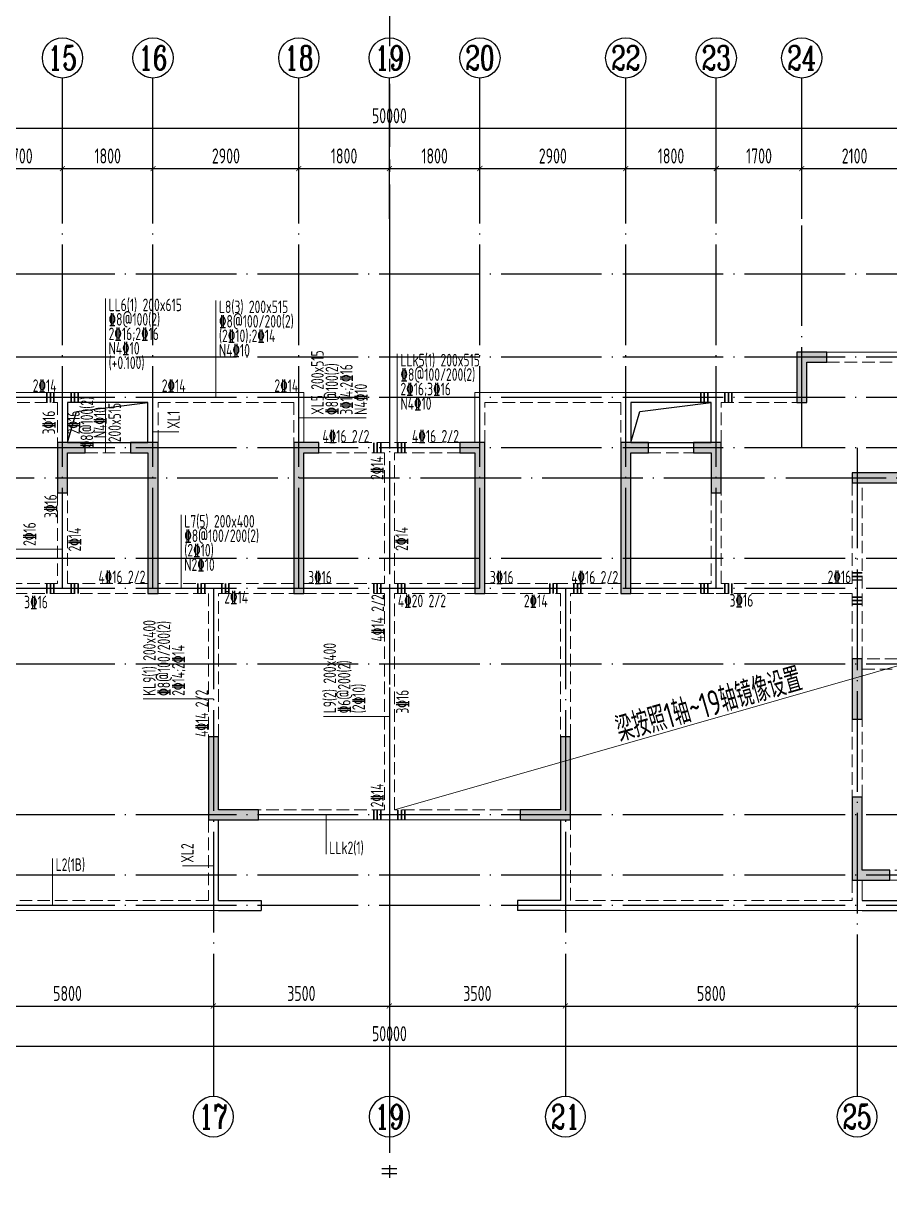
# Model space of a CAD drawing. Extents: x -668857 to 154266, y -275694 to 291306.
# Drawn here: x -91880 to -74649, y 52402 to 75476 of the extents above; entities that cross this region are included whole.
import ezdxf
from ezdxf.enums import TextEntityAlignment as Align

# ---------------------------------------------------------------- set-up
doc = ezdxf.new("R2010")
doc.units = 0
doc.header["$LTSCALE"] = 1000
for name, pattern in [('CENTER', [2, 1.25, -0.25, 0.25, -0.25]), ('DASH', [0.35, 0.25, -0.1]), ('DOTE', [2.42, 2, -0.2, 0.02, -0.2])]:
    doc.linetypes.add(name, pattern=pattern)
doc.layers.get('0').update_dxf_attribs({"linetype": 'CONTINUOUS'})
doc.layers.get('DEFPOINTS').update_dxf_attribs({"linetype": 'CONTINUOUS'})
for name, color, linetype in [('A-AXIS', 1, 'CONTINUOUS'), ('A-DOTE', 10, 'DOTE'), ('AXIS_NUM', 7, 'CONTINUOUS'), ('BEAM_CON', 4, 'CONTINUOUS'), ('S-D洞口', 4, 'CONTINUOUS'), ('S-L主梁线', 4, 'DASH'), ('S-L梁编号', 6, 'CONTINUOUS'), ('S-L梁配筋', 7, 'CONTINUOUS'), ('S-Q墙填充', 252, 'CONTINUOUS'), ('S-Q墙实线', 6, 'CONTINUOUS'), ('S-Y一般标注', 3, 'CONTINUOUS'), ('THIN', 7, 'CONTINUOUS')]:
    doc.layers.add(name, color=color, linetype=linetype)
doc.layers.add('梁附加箍筋', color=1, linetype='CONTINUOUS', lineweight=35)
doc.styles.add('TSSD_Axis', font='complex.shx', dxfattribs={"width": 0.7, "bigfont": 'hztxt.shx'})
doc.styles.add('TSSD_DIMENSION', font='Tssdeng.shx', dxfattribs={"width": 0.7, "bigfont": 'tssdchn.shx'})
doc.styles.add('TSSD_REIN', font='tssdeng.shx', dxfattribs={"width": 0.7, "height": 300, "bigfont": 'tssdchn.shx'})
doc.dimstyles.new('TSSD_100_100', dxfattribs={"dimtxt": 300, "dimasz": 100, "dimexe": 100, "dimexo": 250, "dimgap": 100, "dimtad": 1, "dimdec": 0, "dimzin": 0, "dimdsep": 46, "dimtxsty": 'TSSD_DIMENSION', "dimblk": 'ARCHTICK', "dimcen": 0, "dimdle": 100, "dimclrt": 7, "dimadec": 0, "dimazin": 0, "dimtfac": 1, "dimtdec": 0, "dimtix": 1, "dimtmove": 2, "dimatfit": 3, "dimldrblk": 'ARCHTICK', "dimfxl": 0, "dimtolj": 1, "dimtzin": 0, "dimarcsym": 0})

# ---------------------------------------------------------------- blocks, each defined once
blk = doc.blocks.new('ts_axno')
at = {"color": 0, "linetype": 'ByBlock', "lineweight": -2}
blk.add_circle((0, 0), 0.5, dxfattribs=at)
at = {"color": 0, "linetype": 'ByBlock', "lineweight": -2, "style": 'TSSD_Axis', "width": 0.7}
blk.add_attdef('A', text='', height=0.6, dxfattribs=at).set_placement((0, 0), align=Align.MIDDLE_CENTER)
blk = doc.blocks.new('_ArchTick')
at = {"color": 0, "linetype": 'ByBlock', "const_width": 0.15}
blk.add_lwpolyline([(-0.5, -0.5), (0.5, 0.5)], dxfattribs=at)
blk = doc.blocks.new('*D158')
at = {"layer": 'DEFPOINTS', "color": 0}
for p in [(23100, 19250), (21400, 18250), (23100, 18250)]:
    blk.add_point(p, dxfattribs=at)
at = {"layer": 'S-Y一般标注', "color": 0, "lineweight": -2}
for p, q in [((21300, 19250), (23200, 19250)), ((21400, 18500), (21400, 19350)), ((23100, 18500), (23100, 19350))]:
    blk.add_line(p, q, dxfattribs=at)
at = {"layer": 'S-Y一般标注', "color": 0, "lineweight": -2, "xscale": 100, "yscale": 100, "zscale": 100, "rotation": 180}
blk.add_blockref('_ArchTick', (21400, 19250), dxfattribs=at)
at = {"layer": 'S-Y一般标注', "color": 0, "lineweight": -2, "xscale": 100, "yscale": 100, "zscale": 100}
blk.add_blockref('_ArchTick', (23100, 19250), dxfattribs=at)
at = {"layer": 'S-Y一般标注', "color": 7, "insert": (22250, 19500), "char_height": 300, "attachment_point": 5, "style": 'TSSD_DIMENSION'}
blk.add_mtext('\\A1;1700', dxfattribs=at)
blk = doc.blocks.new('*D159')
at = {"layer": 'DEFPOINTS', "color": 0}
for p in [(24900, 19250), (23100, 18250), (24900, 18250)]:
    blk.add_point(p, dxfattribs=at)
at = {"layer": 'S-Y一般标注', "color": 0, "lineweight": -2}
for p, q in [((23000, 19250), (25000, 19250)), ((23100, 18500), (23100, 19350)), ((24900, 18500), (24900, 19350))]:
    blk.add_line(p, q, dxfattribs=at)
at = {"layer": 'S-Y一般标注', "color": 0, "lineweight": -2, "xscale": 100, "yscale": 100, "zscale": 100, "rotation": 180}
blk.add_blockref('_ArchTick', (23100, 19250), dxfattribs=at)
at = {"layer": 'S-Y一般标注', "color": 0, "lineweight": -2, "xscale": 100, "yscale": 100, "zscale": 100}
blk.add_blockref('_ArchTick', (24900, 19250), dxfattribs=at)
at = {"layer": 'S-Y一般标注', "color": 7, "insert": (24000, 19500), "char_height": 300, "attachment_point": 5, "style": 'TSSD_DIMENSION'}
blk.add_mtext('\\A1;1800', dxfattribs=at)
blk = doc.blocks.new('*D160')
at = {"layer": 'DEFPOINTS', "color": 0}
for p in [(27800, 19250), (24900, 18250), (27800, 18250)]:
    blk.add_point(p, dxfattribs=at)
at = {"layer": 'S-Y一般标注', "color": 0, "lineweight": -2}
for p, q in [((24800, 19250), (27900, 19250)), ((24900, 18500), (24900, 19350)), ((27800, 18500), (27800, 19350))]:
    blk.add_line(p, q, dxfattribs=at)
at = {"layer": 'S-Y一般标注', "color": 0, "lineweight": -2, "xscale": 100, "yscale": 100, "zscale": 100, "rotation": 180}
blk.add_blockref('_ArchTick', (24900, 19250), dxfattribs=at)
at = {"layer": 'S-Y一般标注', "color": 0, "lineweight": -2, "xscale": 100, "yscale": 100, "zscale": 100}
blk.add_blockref('_ArchTick', (27800, 19250), dxfattribs=at)
at = {"layer": 'S-Y一般标注', "color": 7, "insert": (26350, 19500), "char_height": 300, "attachment_point": 5, "style": 'TSSD_DIMENSION'}
blk.add_mtext('\\A1;2900', dxfattribs=at)
blk = doc.blocks.new('*D161')
at = {"layer": 'DEFPOINTS', "color": 0}
for p in [(29600, 19250), (27800, 18250), (29600, 18250)]:
    blk.add_point(p, dxfattribs=at)
at = {"layer": 'S-Y一般标注', "color": 0, "lineweight": -2}
for p, q in [((27700, 19250), (29700, 19250)), ((27800, 18500), (27800, 19350)), ((29600, 18500), (29600, 19350))]:
    blk.add_line(p, q, dxfattribs=at)
at = {"layer": 'S-Y一般标注', "color": 0, "lineweight": -2, "xscale": 100, "yscale": 100, "zscale": 100, "rotation": 180}
blk.add_blockref('_ArchTick', (27800, 19250), dxfattribs=at)
at = {"layer": 'S-Y一般标注', "color": 0, "lineweight": -2, "xscale": 100, "yscale": 100, "zscale": 100}
blk.add_blockref('_ArchTick', (29600, 19250), dxfattribs=at)
at = {"layer": 'S-Y一般标注', "color": 7, "insert": (28700, 19500), "char_height": 300, "attachment_point": 5, "style": 'TSSD_DIMENSION'}
blk.add_mtext('\\A1;1800', dxfattribs=at)
blk = doc.blocks.new('*D162')
at = {"layer": 'DEFPOINTS', "color": 0}
for p in [(31400, 19250), (29600, 18250), (31400, 18250)]:
    blk.add_point(p, dxfattribs=at)
at = {"layer": 'S-Y一般标注', "color": 0, "lineweight": -2}
for p, q in [((29500, 19250), (31500, 19250)), ((29600, 18500), (29600, 19350)), ((31400, 18500), (31400, 19350))]:
    blk.add_line(p, q, dxfattribs=at)
at = {"layer": 'S-Y一般标注', "color": 0, "lineweight": -2, "xscale": 100, "yscale": 100, "zscale": 100, "rotation": 180}
blk.add_blockref('_ArchTick', (29600, 19250), dxfattribs=at)
at = {"layer": 'S-Y一般标注', "color": 0, "lineweight": -2, "xscale": 100, "yscale": 100, "zscale": 100}
blk.add_blockref('_ArchTick', (31400, 19250), dxfattribs=at)
at = {"layer": 'S-Y一般标注', "color": 7, "insert": (30500, 19500), "char_height": 300, "attachment_point": 5, "style": 'TSSD_DIMENSION'}
blk.add_mtext('\\A1;1800', dxfattribs=at)
blk = doc.blocks.new('*D163')
at = {"layer": 'DEFPOINTS', "color": 0}
for p in [(34300, 19250), (31400, 18250), (34300, 18250)]:
    blk.add_point(p, dxfattribs=at)
at = {"layer": 'S-Y一般标注', "color": 0, "lineweight": -2}
for p, q in [((31300, 19250), (34400, 19250)), ((31400, 18500), (31400, 19350)), ((34300, 18500), (34300, 19350))]:
    blk.add_line(p, q, dxfattribs=at)
at = {"layer": 'S-Y一般标注', "color": 0, "lineweight": -2, "xscale": 100, "yscale": 100, "zscale": 100, "rotation": 180}
blk.add_blockref('_ArchTick', (31400, 19250), dxfattribs=at)
at = {"layer": 'S-Y一般标注', "color": 0, "lineweight": -2, "xscale": 100, "yscale": 100, "zscale": 100}
blk.add_blockref('_ArchTick', (34300, 19250), dxfattribs=at)
at = {"layer": 'S-Y一般标注', "color": 7, "insert": (32850, 19500), "char_height": 300, "attachment_point": 5, "style": 'TSSD_DIMENSION'}
blk.add_mtext('\\A1;2900', dxfattribs=at)
blk = doc.blocks.new('*D164')
at = {"layer": 'DEFPOINTS', "color": 0}
for p in [(36100, 19250), (34300, 18250), (36100, 18250)]:
    blk.add_point(p, dxfattribs=at)
at = {"layer": 'S-Y一般标注', "color": 0, "lineweight": -2}
for p, q in [((34200, 19250), (36200, 19250)), ((34300, 18500), (34300, 19350)), ((36100, 18500), (36100, 19350))]:
    blk.add_line(p, q, dxfattribs=at)
at = {"layer": 'S-Y一般标注', "color": 0, "lineweight": -2, "xscale": 100, "yscale": 100, "zscale": 100, "rotation": 180}
blk.add_blockref('_ArchTick', (34300, 19250), dxfattribs=at)
at = {"layer": 'S-Y一般标注', "color": 0, "lineweight": -2, "xscale": 100, "yscale": 100, "zscale": 100}
blk.add_blockref('_ArchTick', (36100, 19250), dxfattribs=at)
at = {"layer": 'S-Y一般标注', "color": 7, "insert": (35200, 19500), "char_height": 300, "attachment_point": 5, "style": 'TSSD_DIMENSION'}
blk.add_mtext('\\A1;1800', dxfattribs=at)
blk = doc.blocks.new('*D165')
at = {"layer": 'DEFPOINTS', "color": 0}
for p in [(37800, 19250), (36100, 18250), (37800, 18250)]:
    blk.add_point(p, dxfattribs=at)
at = {"layer": 'S-Y一般标注', "color": 0, "lineweight": -2}
for p, q in [((36000, 19250), (37900, 19250)), ((36100, 18500), (36100, 19350)), ((37800, 18500), (37800, 19350))]:
    blk.add_line(p, q, dxfattribs=at)
at = {"layer": 'S-Y一般标注', "color": 0, "lineweight": -2, "xscale": 100, "yscale": 100, "zscale": 100, "rotation": 180}
blk.add_blockref('_ArchTick', (36100, 19250), dxfattribs=at)
at = {"layer": 'S-Y一般标注', "color": 0, "lineweight": -2, "xscale": 100, "yscale": 100, "zscale": 100}
blk.add_blockref('_ArchTick', (37800, 19250), dxfattribs=at)
at = {"layer": 'S-Y一般标注', "color": 7, "insert": (36950, 19500), "char_height": 300, "attachment_point": 5, "style": 'TSSD_DIMENSION'}
blk.add_mtext('\\A1;1700', dxfattribs=at)
blk = doc.blocks.new('*D173')
at = {"layer": 'DEFPOINTS', "color": 0}
for p in [(54600, 20050), (4600, 18250), (54600, 18250)]:
    blk.add_point(p, dxfattribs=at)
at = {"layer": 'S-Y一般标注', "color": 0, "lineweight": -2}
for p, q in [((4600, 18500), (4600, 20150)), ((54600, 18500), (54600, 20150)), ((4500, 20050), (54700, 20050))]:
    blk.add_line(p, q, dxfattribs=at)
at = {"layer": 'S-Y一般标注', "color": 0, "lineweight": -2, "xscale": 100, "yscale": 100, "zscale": 100, "rotation": 180}
blk.add_blockref('_ArchTick', (4600, 20050), dxfattribs=at)
at = {"layer": 'S-Y一般标注', "color": 0, "lineweight": -2, "xscale": 100, "yscale": 100, "zscale": 100}
blk.add_blockref('_ArchTick', (54600, 20050), dxfattribs=at)
at = {"layer": 'S-Y一般标注', "color": 7, "insert": (29600, 20300), "char_height": 300, "attachment_point": 5, "style": 'TSSD_DIMENSION'}
blk.add_mtext('\\A1;50000', dxfattribs=at)
blk = doc.blocks.new('*D186')
at = {"layer": 'DEFPOINTS', "color": 0}
for p in [(39900, 19250), (37800, 18250), (39900, 18250)]:
    blk.add_point(p, dxfattribs=at)
at = {"layer": 'S-Y一般标注', "color": 0, "lineweight": -2}
for p, q in [((37700, 19250), (40000, 19250)), ((37800, 18500), (37800, 19350)), ((39900, 18500), (39900, 19350))]:
    blk.add_line(p, q, dxfattribs=at)
at = {"layer": 'S-Y一般标注', "color": 0, "lineweight": -2, "xscale": 100, "yscale": 100, "zscale": 100, "rotation": 180}
blk.add_blockref('_ArchTick', (37800, 19250), dxfattribs=at)
at = {"layer": 'S-Y一般标注', "color": 0, "lineweight": -2, "xscale": 100, "yscale": 100, "zscale": 100}
blk.add_blockref('_ArchTick', (39900, 19250), dxfattribs=at)
at = {"layer": 'S-Y一般标注', "color": 7, "insert": (38850, 19500), "char_height": 300, "attachment_point": 5, "style": 'TSSD_DIMENSION'}
blk.add_mtext('\\A1;2100', dxfattribs=at)
blk = doc.blocks.new('*D190')
at = {"layer": 'DEFPOINTS', "color": 0}
for p in [(20300, 3600), (26100, 3600), (26100, 2600)]:
    blk.add_point(p, dxfattribs=at)
at = {"layer": 'S-Y一般标注', "color": 0, "lineweight": -2}
for p, q in [((20300, 3350), (20300, 2500)), ((26100, 3350), (26100, 2500)), ((20200, 2600), (26200, 2600))]:
    blk.add_line(p, q, dxfattribs=at)
at = {"layer": 'S-Y一般标注', "color": 0, "lineweight": -2, "xscale": 100, "yscale": 100, "zscale": 100, "rotation": 180}
blk.add_blockref('_ArchTick', (20300, 2600), dxfattribs=at)
at = {"layer": 'S-Y一般标注', "color": 0, "lineweight": -2, "xscale": 100, "yscale": 100, "zscale": 100}
blk.add_blockref('_ArchTick', (26100, 2600), dxfattribs=at)
at = {"layer": 'S-Y一般标注', "color": 7, "insert": (23200, 2850), "char_height": 300, "attachment_point": 5, "style": 'TSSD_DIMENSION'}
blk.add_mtext('\\A1;5800', dxfattribs=at)
blk = doc.blocks.new('*D191')
at = {"layer": 'DEFPOINTS', "color": 0}
for p in [(26100, 3600), (29600, 3600), (29600, 2600)]:
    blk.add_point(p, dxfattribs=at)
at = {"layer": 'S-Y一般标注', "color": 0, "lineweight": -2}
for p, q in [((26100, 3350), (26100, 2500)), ((29600, 3350), (29600, 2500)), ((26000, 2600), (29700, 2600))]:
    blk.add_line(p, q, dxfattribs=at)
at = {"layer": 'S-Y一般标注', "color": 0, "lineweight": -2, "xscale": 100, "yscale": 100, "zscale": 100, "rotation": 180}
blk.add_blockref('_ArchTick', (26100, 2600), dxfattribs=at)
at = {"layer": 'S-Y一般标注', "color": 0, "lineweight": -2, "xscale": 100, "yscale": 100, "zscale": 100}
blk.add_blockref('_ArchTick', (29600, 2600), dxfattribs=at)
at = {"layer": 'S-Y一般标注', "color": 7, "insert": (27850, 2850), "char_height": 300, "attachment_point": 5, "style": 'TSSD_DIMENSION'}
blk.add_mtext('\\A1;3500', dxfattribs=at)
blk = doc.blocks.new('*D192')
at = {"layer": 'DEFPOINTS', "color": 0}
for p in [(33100, 3600), (38900, 3600), (38900, 2600)]:
    blk.add_point(p, dxfattribs=at)
at = {"layer": 'S-Y一般标注', "color": 0, "lineweight": -2}
for p, q in [((33100, 3350), (33100, 2500)), ((38900, 3350), (38900, 2500)), ((33000, 2600), (39000, 2600))]:
    blk.add_line(p, q, dxfattribs=at)
at = {"layer": 'S-Y一般标注', "color": 0, "lineweight": -2, "xscale": 100, "yscale": 100, "zscale": 100, "rotation": 180}
blk.add_blockref('_ArchTick', (33100, 2600), dxfattribs=at)
at = {"layer": 'S-Y一般标注', "color": 0, "lineweight": -2, "xscale": 100, "yscale": 100, "zscale": 100}
blk.add_blockref('_ArchTick', (38900, 2600), dxfattribs=at)
at = {"layer": 'S-Y一般标注', "color": 7, "insert": (36000, 2850), "char_height": 300, "attachment_point": 5, "style": 'TSSD_DIMENSION'}
blk.add_mtext('\\A1;5800', dxfattribs=at)
blk = doc.blocks.new('*D196')
at = {"layer": 'DEFPOINTS', "color": 0}
for p in [(4600, 3600), (54600, 3600), (54600, 1800)]:
    blk.add_point(p, dxfattribs=at)
at = {"layer": 'S-Y一般标注', "color": 0, "lineweight": -2}
for p, q in [((4600, 3350), (4600, 1700)), ((54600, 3350), (54600, 1700)), ((4500, 1800), (54700, 1800))]:
    blk.add_line(p, q, dxfattribs=at)
at = {"layer": 'S-Y一般标注', "color": 0, "lineweight": -2, "xscale": 100, "yscale": 100, "zscale": 100, "rotation": 180}
blk.add_blockref('_ArchTick', (4600, 1800), dxfattribs=at)
at = {"layer": 'S-Y一般标注', "color": 0, "lineweight": -2, "xscale": 100, "yscale": 100, "zscale": 100}
blk.add_blockref('_ArchTick', (54600, 1800), dxfattribs=at)
at = {"layer": 'S-Y一般标注', "color": 7, "insert": (29600, 2050), "char_height": 300, "attachment_point": 5, "style": 'TSSD_DIMENSION'}
blk.add_mtext('\\A1;50000', dxfattribs=at)
blk = doc.blocks.new('*D199')
at = {"layer": 'DEFPOINTS', "color": 0}
for p in [(29600, 3600), (33100, 3600), (33100, 2600)]:
    blk.add_point(p, dxfattribs=at)
at = {"layer": 'S-Y一般标注', "color": 0, "lineweight": -2}
for p, q in [((29600, 3350), (29600, 2500)), ((33100, 3350), (33100, 2500)), ((29500, 2600), (33200, 2600))]:
    blk.add_line(p, q, dxfattribs=at)
at = {"layer": 'S-Y一般标注', "color": 0, "lineweight": -2, "xscale": 100, "yscale": 100, "zscale": 100, "rotation": 180}
blk.add_blockref('_ArchTick', (29600, 2600), dxfattribs=at)
at = {"layer": 'S-Y一般标注', "color": 0, "lineweight": -2, "xscale": 100, "yscale": 100, "zscale": 100}
blk.add_blockref('_ArchTick', (33100, 2600), dxfattribs=at)
at = {"layer": 'S-Y一般标注', "color": 7, "insert": (31350, 2850), "char_height": 300, "attachment_point": 5, "style": 'TSSD_DIMENSION'}
blk.add_mtext('\\A1;3500', dxfattribs=at)
blk = doc.blocks.new('*D200')
at = {"layer": 'DEFPOINTS', "color": 0}
for p in [(38900, 3600), (42100, 3600), (42100, 2600)]:
    blk.add_point(p, dxfattribs=at)
at = {"layer": 'S-Y一般标注', "color": 0, "lineweight": -2}
for p, q in [((38900, 3350), (38900, 2500)), ((42100, 3350), (42100, 2500)), ((38800, 2600), (42200, 2600))]:
    blk.add_line(p, q, dxfattribs=at)
at = {"layer": 'S-Y一般标注', "color": 0, "lineweight": -2, "xscale": 100, "yscale": 100, "zscale": 100, "rotation": 180}
blk.add_blockref('_ArchTick', (38900, 2600), dxfattribs=at)
at = {"layer": 'S-Y一般标注', "color": 0, "lineweight": -2, "xscale": 100, "yscale": 100, "zscale": 100}
blk.add_blockref('_ArchTick', (42100, 2600), dxfattribs=at)
at = {"layer": 'S-Y一般标注', "color": 7, "insert": (40500, 2850), "char_height": 300, "attachment_point": 5, "style": 'TSSD_DIMENSION'}
blk.add_mtext('\\A1;3200', dxfattribs=at)
blk = doc.blocks.new('20210807.15312791')
at = {"layer": 'S-Q墙填充'}
h = blk.add_hatch(color=252, dxfattribs=at)
h.dxf.hatch_style = 1
h.paths.add_polyline_path([(94316, 67740), (94716, 67740), (94716, 67940), (94116, 67940), (94116, 66940), (94316, 66940)])
h = blk.add_hatch(color=252, dxfattribs=at)
h.dxf.hatch_style = 1
h.paths.add_polyline_path([(79416, 66140), (79416, 65140), (79616, 65140), (79616, 65940), (79966, 65940), (79966, 66140)])
h = blk.add_hatch(color=252, dxfattribs=at)
h.dxf.hatch_style = 1
h.paths.add_polyline_path([(81416, 66140), (80866, 66140), (80866, 65940), (81216, 65940), (81216, 63140), (81416, 63140)])
h = blk.add_hatch(color=252, dxfattribs=at)
h.dxf.hatch_style = 1
h.paths.add_polyline_path([(84116, 66140), (84116, 63140), (84316, 63140), (84316, 65940), (84616, 65940), (84616, 66140)])
h = blk.add_hatch(color=252, dxfattribs=at)
h.dxf.hatch_style = 1
h.paths.add_polyline_path([(87916, 66140), (87416, 66140), (87416, 65940), (87716, 65940), (87716, 63140), (87916, 63140)])
h = blk.add_hatch(color=252, dxfattribs=at)
h.dxf.hatch_style = 1
h.paths.add_polyline_path([(90816, 63140), (90816, 65940), (91166, 65940), (91166, 66140), (90616, 66140), (90616, 63140)])
h = blk.add_hatch(color=252, dxfattribs=at)
h.dxf.hatch_style = 1
h.paths.add_polyline_path([(92066, 65940), (92416, 65940), (92416, 65140), (92616, 65140), (92616, 66140), (92066, 66140)])
h = blk.add_hatch(color=252, dxfattribs=at)
h.dxf.hatch_style = 1
h.paths.add_polyline_path([(95216, 65340), (96816, 65340), (97216, 65340), (97216, 65840), (97016, 65840), (97016, 65540), (96816, 65540), (95216, 65540)])
h = blk.add_hatch(color=252, dxfattribs=at)
h.dxf.hatch_style = 1
h.paths.add_polyline_path([(95416, 60640), (95416, 61840), (95216, 61840), (95216, 60640)])
h = blk.add_hatch(color=252, dxfattribs=at)
h.dxf.hatch_style = 1
h.paths.add_polyline_path([(82416, 58640), (83316, 58640), (83416, 58640), (83416, 58840), (83316, 58840), (82616, 58840), (82616, 60290), (82416, 60290)])
h = blk.add_hatch(color=252, dxfattribs=at)
h.dxf.hatch_style = 1
h.paths.add_polyline_path([(88716, 58840), (88616, 58840), (88616, 58640), (88716, 58640), (89616, 58640), (89616, 60290), (89416, 60290), (89416, 58840)])
h = blk.add_hatch(color=252, dxfattribs=at)
h.dxf.hatch_style = 1
h.paths.add_polyline_path([(95216, 57440), (95966, 57440), (95966, 57640), (95416, 57640), (95416, 59090), (95216, 59090)])
at = {"layer": 'BEAM_CON'}
for p, q in [((82616, 57040), (82616, 58640)), ((89416, 58640), (89416, 57040)), ((82616, 57040), (83466, 57040)), ((83466, 57040), (83466, 56840)), ((88566, 57040), (88566, 56840)), ((89416, 57040), (88566, 57040)), ((95416, 57040), (96266, 57040)), ((82616, 56840), (83466, 56840)), ((89416, 56840), (88566, 56840)), ((95416, 56840), (96266, 56840))]:
    blk.add_line(p, q, dxfattribs=at)
at = {"layer": 'S-D洞口', "color": 5}
for points in [[(79616, 66140), (81216, 66140), (81216, 66940), (79616, 66940), (79616, 66140), (79793, 66762), (81216, 66940)], [(90816, 66140), (92416, 66140), (92416, 66940), (90816, 66940), (90816, 66140), (90993, 66762), (92416, 66940)]]:
    blk.add_lwpolyline(points, dxfattribs=at)
at = {"layer": 'S-L主梁线', "linetype": 'ByBlock', "lineweight": 18}
for p, q in [((96216, 67940), (94716, 67940)), ((79516, 67140), (77916, 67140)), ((81316, 67140), (79516, 67140)), ((79616, 66940), (81216, 66940)), ((79616, 66140), (79616, 66940)), ((81216, 66940), (81216, 66140)), ((84316, 67140), (81316, 67140)), ((84316, 66140), (84316, 67140)), ((87716, 67140), (87716, 66140)), ((90716, 67140), (87716, 67140)), ((92516, 67140), (90716, 67140)), ((90816, 66940), (92416, 66940)), ((90816, 66140), (90816, 66940)), ((92416, 66940), (92416, 66140)), ((94116, 67140), (92516, 67140)), ((80866, 66140), (79966, 66140)), ((92066, 66140), (91166, 66140)), ((83416, 58640), (86016, 58640)), ((86016, 58640), (88616, 58640)), ((95416, 57040), (95416, 57440)), ((95966, 57440), (98516, 57440)), ((76616, 56840), (82616, 56840)), ((89416, 56840), (95416, 56840))]:
    blk.add_line(p, q, dxfattribs=at)
at = {"layer": 'S-L主梁线', "linetype": 'DASH', "lineweight": 18}
for p, q in [((94716, 67740), (96216, 67740)), ((77916, 66940), (79416, 66940)), ((79416, 66940), (79416, 66140)), ((81416, 66940), (84116, 66940)), ((81416, 66140), (81416, 66940)), ((84116, 66940), (84116, 66140)), ((87916, 66940), (90616, 66940)), ((87916, 66140), (87916, 66940)), ((90616, 66940), (90616, 66140)), ((92616, 66940), (94116, 66940)), ((92616, 66140), (92616, 66940)), ((86016, 66140), (84616, 66140)), ((87416, 66140), (86016, 66140)), ((79966, 65940), (80866, 65940)), ((84616, 65940), (85916, 65940)), ((85916, 65940), (85916, 63340)), ((86116, 65940), (87416, 65940)), ((86116, 63340), (86116, 65940)), ((91166, 65940), (92066, 65940)), ((95216, 65340), (95216, 63340)), ((95416, 63240), (95416, 65340)), ((79416, 65140), (79416, 63340)), ((79616, 63340), (79616, 65140)), ((92416, 65140), (92416, 63340)), ((92616, 63340), (92616, 65140)), ((79416, 63340), (76816, 63340)), ((81216, 63340), (79616, 63340)), ((82516, 63340), (81416, 63340)), ((84116, 63340), (82516, 63340)), ((85916, 63340), (84316, 63340)), ((87716, 63340), (86116, 63340)), ((89516, 63340), (87916, 63340)), ((90616, 63340), (89516, 63340)), ((92416, 63340), (90816, 63340)), ((95216, 63340), (92616, 63340)), ((95416, 61840), (95416, 63240)), ((76816, 63140), (79516, 63140)), ((79516, 63140), (81216, 63140)), ((81416, 63140), (82416, 63140)), ((82416, 63140), (82416, 60290)), ((82616, 63140), (84116, 63140)), ((82616, 60290), (82616, 63140)), ((84316, 63140), (85916, 63140)), ((85916, 63140), (85916, 58840)), ((86116, 58840), (86116, 63140)), ((86116, 63140), (87716, 63140)), ((87916, 63140), (89416, 63140)), ((89416, 63140), (89416, 60290)), ((89616, 63140), (90616, 63140)), ((89616, 60290), (89616, 63140)), ((90816, 63140), (92516, 63140)), ((92516, 63140), (95216, 63140)), ((95216, 63140), (95216, 61840)), ((97166, 61840), (95416, 61840)), ((95416, 61640), (97166, 61640)), ((95216, 60640), (95216, 59090)), ((95416, 59090), (95416, 60640)), ((85916, 58840), (83416, 58840)), ((88616, 58840), (86116, 58840)), ((82416, 58640), (82416, 57040)), ((89616, 57040), (89616, 58640)), ((98416, 57640), (95966, 57640)), ((95216, 57440), (95216, 57040)), ((82416, 57040), (76816, 57040)), ((95216, 57040), (89616, 57040))]:
    blk.add_line(p, q, dxfattribs=at)
at = {"layer": 'S-Q墙实线'}
for points in [[(94316, 67740), (94716, 67740), (94716, 67940), (94116, 67940), (94116, 66940), (94316, 66940)], [(79416, 66140), (79416, 65140), (79616, 65140), (79616, 65940), (79966, 65940), (79966, 66140)], [(81416, 66140), (80866, 66140), (80866, 65940), (81216, 65940), (81216, 63140), (81416, 63140)], [(84116, 66140), (84116, 63140), (84316, 63140), (84316, 65940), (84616, 65940), (84616, 66140)], [(87916, 66140), (87416, 66140), (87416, 65940), (87716, 65940), (87716, 63140), (87916, 63140)], [(90816, 63140), (90816, 65940), (91166, 65940), (91166, 66140), (90616, 66140), (90616, 63140)], [(92066, 65940), (92416, 65940), (92416, 65140), (92616, 65140), (92616, 66140), (92066, 66140)], [(95216, 65340), (96816, 65340), (97216, 65340), (97216, 65840), (97016, 65840), (97016, 65540), (96816, 65540), (95216, 65540)], [(95416, 60640), (95416, 61840), (95216, 61840), (95216, 60640)], [(82416, 58640), (83316, 58640), (83416, 58640), (83416, 58840), (83316, 58840), (82616, 58840), (82616, 60290), (82416, 60290)], [(88716, 58840), (88616, 58840), (88616, 58640), (88716, 58640), (89616, 58640), (89616, 60290), (89416, 60290), (89416, 58840)], [(95216, 57440), (95966, 57440), (95966, 57640), (95416, 57640), (95416, 59090), (95216, 59090)]]:
    blk.add_lwpolyline(points, close=True, dxfattribs=at)
blk = doc.blocks.new('20210726.16395156')
at = {"layer": 'A-AXIS'}
for p, q in [((23100, 18249.9), (23100, 21049.9)), ((24900, 18249.9), (24900, 21049.9)), ((27800, 18249.9), (27800, 21049.9)), ((29600, 18249.9), (29600, 21049.9)), ((31400, 18249.9), (31400, 21049.9)), ((34300, 18249.9), (34300, 21049.9)), ((36100, 18249.9), (36100, 21049.9)), ((37800, 18249.9), (37800, 21049.9)), ((26100, 3600), (26100, 800)), ((29600, 3600), (29600, 800)), ((33100, 3600), (33100, 800)), ((38900, 3600.1), (38900, 800.1))]:
    blk.add_line(p, q, dxfattribs=at)
at = {"layer": 'A-DOTE'}
for p, q in [((23100, 10900), (23100, 18249.9)), ((24900, 10900), (24900, 18249.9)), ((27800, 10900), (27800, 18249.9)), ((29600, 18249.9), (29600, 3600)), ((31400, 10900), (31400, 18249.9)), ((34300, 10900), (34300, 18249.9)), ((36100, 10900), (36100, 18249.9)), ((37800, 13700), (37800, 18249.9)), ((55600, 17150), (3600, 17150)), ((55600, 15500), (3600, 15500)), ((55600, 14700), (3600, 14700)), ((55600, 13700), (3600, 13700)), ((38900.2, 13700), (38900, 3600)), ((3600, 13100.3), (55600, 13100.3)), ((55600, 11500), (3600, 11500)), ((55600, 10900), (3600, 10900)), ((26100, 10900), (26100, 3600)), ((33100, 10900), (33100, 3600)), ((55600, 9400), (3600, 9400)), ((55600, 6400), (3600, 6400)), ((55600, 5200), (3600, 5200)), ((55600, 4600), (3600, 4600))]:
    blk.add_line(p, q, dxfattribs=at)
at = {"layer": 'A-AXIS'}
ref = blk.add_blockref('ts_axno', (23100, 21449.9), dxfattribs=dict(at, xscale=800, yscale=800, zscale=800))
ref.add_attrib('9', '15', dxfattribs={"layer": 'AXIS_NUM', "height": 480, "style": 'TSSD_Axis', "width": 0.7}).set_placement((23100, 21449.9), align=Align.MIDDLE_CENTER)
ref = blk.add_blockref('ts_axno', (24900, 21449.9), dxfattribs=dict(at, xscale=800, yscale=800, zscale=800))
ref.add_attrib('10', '16', dxfattribs={"layer": 'AXIS_NUM', "height": 480, "style": 'TSSD_Axis', "width": 0.7}).set_placement((24900, 21449.9), align=Align.MIDDLE_CENTER)
ref = blk.add_blockref('ts_axno', (27800, 21449.9), dxfattribs=dict(at, xscale=800, yscale=800, zscale=800))
ref.add_attrib('11', '18', dxfattribs={"layer": 'AXIS_NUM', "height": 480, "style": 'TSSD_Axis', "width": 0.7}).set_placement((27800, 21449.9), align=Align.MIDDLE_CENTER)
ref = blk.add_blockref('ts_axno', (29600, 21449.9), dxfattribs=dict(at, xscale=800, yscale=800, zscale=800))
ref.add_attrib('12', '19', dxfattribs={"layer": 'AXIS_NUM', "height": 480, "style": 'TSSD_Axis', "width": 0.7}).set_placement((29600, 21449.9), align=Align.MIDDLE_CENTER)
ref = blk.add_blockref('ts_axno', (31400, 21449.9), dxfattribs=dict(at, xscale=800, yscale=800, zscale=800))
ref.add_attrib('13', '20', dxfattribs={"layer": 'AXIS_NUM', "height": 480, "style": 'TSSD_Axis', "width": 0.7}).set_placement((31400, 21449.9), align=Align.MIDDLE_CENTER)
ref = blk.add_blockref('ts_axno', (34300, 21449.9), dxfattribs=dict(at, xscale=800, yscale=800, zscale=800))
ref.add_attrib('14', '22', dxfattribs={"layer": 'AXIS_NUM', "height": 480, "style": 'TSSD_Axis', "width": 0.7}).set_placement((34300, 21449.9), align=Align.MIDDLE_CENTER)
ref = blk.add_blockref('ts_axno', (36100, 21449.9), dxfattribs=dict(at, xscale=800, yscale=800, zscale=800))
ref.add_attrib('15', '23', dxfattribs={"layer": 'AXIS_NUM', "height": 480, "style": 'TSSD_Axis', "width": 0.7}).set_placement((36100, 21449.9), align=Align.MIDDLE_CENTER)
ref = blk.add_blockref('ts_axno', (37800, 21449.9), dxfattribs=dict(at, xscale=800, yscale=800, zscale=800))
ref.add_attrib('16', '24', dxfattribs={"layer": 'AXIS_NUM', "height": 480, "style": 'TSSD_Axis', "width": 0.7}).set_placement((37800, 21449.9), align=Align.MIDDLE_CENTER)
ref = blk.add_blockref('ts_axno', (26100, 400), dxfattribs=dict(at, xscale=-800, yscale=800, zscale=800, rotation=180))
ref.add_attrib('10', '17', dxfattribs={"layer": 'AXIS_NUM', "height": 480, "style": 'TSSD_Axis', "width": 0.7}).set_placement((26100, 400), align=Align.MIDDLE_CENTER)
ref = blk.add_blockref('ts_axno', (29600, 400), dxfattribs=dict(at, xscale=-800, yscale=800, zscale=800, rotation=180))
ref.add_attrib('13', '19', dxfattribs={"layer": 'AXIS_NUM', "height": 480, "style": 'TSSD_Axis', "width": 0.7}).set_placement((29600, 400), align=Align.MIDDLE_CENTER)
ref = blk.add_blockref('ts_axno', (33100, 400), dxfattribs=dict(at, xscale=-800, yscale=800, zscale=800, rotation=180))
ref.add_attrib('13', '21', dxfattribs={"layer": 'AXIS_NUM', "height": 480, "style": 'TSSD_Axis', "width": 0.7}).set_placement((33100, 400), align=Align.MIDDLE_CENTER)
ref = blk.add_blockref('ts_axno', (38900, 400.1), dxfattribs=dict(at, xscale=-800, yscale=800, zscale=800, rotation=180))
ref.add_attrib('17', '25', dxfattribs={"layer": 'AXIS_NUM', "height": 480, "style": 'TSSD_Axis', "width": 0.7}).set_placement((38900, 400.1), align=Align.MIDDLE_CENTER)
at = {"layer": 'S-Y一般标注'}
for base, p1, p2, picture, middle in [((54600, 20049.9), (4600, 18249.9), (54600, 18249.9), '*D173', (29600, 20299.9)), ((23100, 19249.9), (21400, 18249.9), (23100, 18249.9), '*D158', (22250, 19499.9)), ((24900, 19249.9), (23100, 18249.9), (24900, 18249.9), '*D159', (24000, 19499.9)), ((27800, 19249.9), (24900, 18249.9), (27800, 18249.9), '*D160', (26350, 19499.9)), ((29600, 19249.9), (27800, 18249.9), (29600, 18249.9), '*D161', (28700, 19499.9)), ((31400, 19249.9), (29600, 18249.9), (31400, 18249.9), '*D162', (30500, 19499.9)), ((34300, 19249.9), (31400, 18249.9), (34300, 18249.9), '*D163', (32850, 19499.9)), ((36100, 19249.9), (34300, 18249.9), (36100, 18249.9), '*D164', (35200, 19499.9)), ((37800, 19249.9), (36100, 18249.9), (37800, 18249.9), '*D165', (36950, 19499.9)), ((39900, 19249.9), (37800, 18249.9), (39900, 18249.9), '*D186', (38850, 19499.9)), ((54600, 1800), (4600, 3600), (54600, 3600), '*D196', (29600, 2050)), ((26100, 2600), (20300, 3600), (26100, 3600), '*D190', (23200, 2850)), ((29600, 2600), (26100, 3600), (29600, 3600), '*D191', (27850, 2850)), ((33100, 2600), (29600, 3600), (33100, 3600), '*D199', (31350, 2850)), ((38900, 2600.1), (33100, 3600), (38900, 3600.1), '*D192', (36000, 2850.1)), ((42100, 2600.1), (38900, 3600.1), (42100, 3600.1), '*D200', (40500, 2850.1))]:
    dim = blk.add_linear_dim(base=base, p1=p1, p2=p2, dimstyle='TSSD_100_100', dxfattribs=at)
    dim.commit()
    dim.dimension.update_dxf_attribs({"geometry": picture, "text_midpoint": middle})

msp = doc.modelspace()

# ---------------------------------------------------------------- linework, layer by layer
at = {"layer": 'S-L梁编号', "lineweight": 18}
for p, q in [((-90245.03, 66930.35), (-90245.03, 70000.86)), ((-88050.74, 68036.12), (-88050.74, 69961.77)), ((-84441.63, 67036.12), (-84441.63, 68902.83)), ((-86399.3, 67627.57), (-85061.87, 67627.57)), ((-89299.29, 67351.57), (-88785.34, 67351.57)), ((-88740.06, 64236.12), (-88740.06, 65699.1)), ((-91099.29, 65021.62), (-92454.33, 65021.62)), ((-88099.3, 62041.3), (-89496.27, 62041.3)), ((-84599.3, 61694.03), (-85910.19, 61694.03)), ((-85854.49, 59736.12), (-85854.49, 58957.22)), ((-91297.25, 57936.29), (-91297.25, 58871.76)), ((-88099.3, 58722.42), (-88712.48, 58722.42))]:
    msp.add_line(p, q, dxfattribs=at)
msp.add_lwpolyline([(-84499.3, 59836.12), (-59699.28, 66936.12)], dxfattribs=at)
at = {"layer": 'THIN', "linetype": 'CENTER'}
msp.add_line((-84599.28, 76268.91), (-84599.28, 52401.98), dxfattribs=at)
at = {"layer": 'THIN'}
for p, q in [((-84449.28, 52701.98), (-84749.28, 52701.98)), ((-84449.28, 52601.98), (-84749.28, 52601.98))]:
    msp.add_line(p, q, dxfattribs=at)
at = {"layer": '梁附加箍筋', "lineweight": 35}
for p, q in [((-91409.29, 67936.12), (-91409.29, 68136.12)), ((-91339.29, 67936.12), (-91339.29, 68136.12)), ((-91269.29, 67936.12), (-91269.29, 68136.12)), ((-90929.29, 67936.12), (-90929.29, 68136.12)), ((-90859.29, 67936.12), (-90859.29, 68136.12)), ((-90789.29, 67936.12), (-90789.29, 68136.12)), ((-78409.28, 67936.12), (-78409.28, 68136.12)), ((-78339.28, 67936.12), (-78339.28, 68136.12)), ((-78269.28, 67936.12), (-78269.28, 68136.12)), ((-77929.28, 67936.12), (-77929.28, 68136.12)), ((-77859.28, 67936.12), (-77859.28, 68136.12)), ((-77789.28, 67936.12), (-77789.28, 68136.12)), ((-84909.29, 66936.12), (-84909.29, 67136.12)), ((-84839.29, 66936.12), (-84839.29, 67136.12)), ((-84769.29, 66936.12), (-84769.29, 67136.12)), ((-84429.29, 66936.12), (-84429.29, 67136.12)), ((-84359.29, 66936.12), (-84359.29, 67136.12)), ((-84289.29, 66936.12), (-84289.29, 67136.12)), ((-75199.28, 64546.13), (-75399.28, 64546.12)), ((-75199.28, 64476.13), (-75399.28, 64476.12)), ((-75199.28, 64406.13), (-75399.28, 64406.12)), ((-91409.29, 64136.12), (-91409.29, 64336.12)), ((-91339.29, 64136.12), (-91339.29, 64336.12)), ((-91269.29, 64136.12), (-91269.29, 64336.12)), ((-90929.29, 64136.12), (-90929.29, 64336.12)), ((-90859.29, 64136.12), (-90859.29, 64336.12)), ((-90789.29, 64136.12), (-90789.29, 64336.12)), ((-88409.3, 64136.12), (-88409.3, 64336.12)), ((-88339.3, 64136.12), (-88339.3, 64336.12)), ((-88269.3, 64136.12), (-88269.3, 64336.12)), ((-87929.3, 64136.12), (-87929.3, 64336.12)), ((-87859.3, 64136.12), (-87859.3, 64336.12)), ((-87789.3, 64136.12), (-87789.3, 64336.12)), ((-84909.3, 64136.12), (-84909.3, 64336.12)), ((-84839.3, 64136.12), (-84839.3, 64336.12)), ((-84769.3, 64136.12), (-84769.3, 64336.12)), ((-84429.3, 64136.12), (-84429.3, 64336.12)), ((-84359.3, 64136.12), (-84359.3, 64336.12)), ((-84289.3, 64136.12), (-84289.3, 64336.12)), ((-81409.27, 64136.12), (-81409.27, 64336.12)), ((-81339.27, 64136.12), (-81339.27, 64336.12)), ((-81269.27, 64136.12), (-81269.27, 64336.12)), ((-80929.27, 64136.12), (-80929.27, 64336.12)), ((-80859.27, 64136.12), (-80859.27, 64336.12)), ((-80789.27, 64136.12), (-80789.27, 64336.12)), ((-78409.28, 64136.12), (-78409.28, 64336.12)), ((-78339.28, 64136.12), (-78339.28, 64336.12)), ((-78269.28, 64136.12), (-78269.28, 64336.12)), ((-77929.28, 64136.12), (-77929.28, 64336.12)), ((-77859.28, 64136.12), (-77859.28, 64336.12)), ((-77789.28, 64136.12), (-77789.28, 64336.12)), ((-75199.28, 64066.13), (-75399.28, 64066.12)), ((-75199.28, 63996.13), (-75399.28, 63996.12)), ((-75199.28, 63926.13), (-75399.28, 63926.12)), ((-84909.3, 59636.12), (-84909.3, 59836.12)), ((-84839.3, 59636.12), (-84839.3, 59836.12)), ((-84769.3, 59636.12), (-84769.3, 59836.12)), ((-84429.3, 59636.12), (-84429.3, 59836.12)), ((-84359.3, 59636.12), (-84359.3, 59836.12)), ((-84289.3, 59636.12), (-84289.3, 59836.12))]:
    msp.add_line(p, q, dxfattribs=at)

# ---------------------------------------------------------------- block references
at = {"layer": 'A-DOTE'}
msp.add_blockref('20210726.16395156', (-114199.28, 53336.08), dxfattribs=at)
at = {"layer": 'S-Q墙填充'}
msp.add_blockref('20210807.15312791', (-170614.93, 996.58), dxfattribs=at)

# ---------------------------------------------------------------- texts
at = {"layer": 'S-L梁编号', "color": 6, "style": 'TSSD_REIN', "width": 0.7}
for s, p in [('LL6(1) 200x615', (-90182.53, 69750.86)), ('L8(3) 200x515', (-87988.24, 69711.77)), ('LLk5(1) 200x515', (-84379.13, 68652.83)), ('L7(5) 200x400', (-88677.56, 65449.1)), ('LLk2(1)', (-85791.99, 58957.22)), ('L2(1B)', (-91234.75, 58621.76))]:
    msp.add_text(s, height=250, dxfattribs=at).set_placement(p)
for s, p in [('XL5 200x515', (-85905.14, 67690.07)), ('XL1', (-88766.11, 67414.07)), ('KL9(1) 200x400', (-89246.27, 62103.8)), ('L9(2) 200x400', (-85660.19, 61756.53)), ('XL2', (-88491.33, 58784.92))]:
    msp.add_text(s, height=250, rotation=90, dxfattribs=at).set_placement(p)
at = {"layer": 'S-L梁编号', "lineweight": 18, "style": 'TSSD_REIN', "width": 0.7}
msp.add_text('梁按照1轴~19轴镜像设置', height=500, rotation=15.975897, dxfattribs=at).set_placement((-80007.74, 61175.1))
at = {"layer": 'S-L梁配筋', "color": 7, "style": 'TSSD_REIN', "width": 0.7}
for s, p in [('%%1328@100(2)', (-90182.53, 69463.36)), ('%%1328@100/200(2)', (-87988.24, 69424.27)), ('2%%13216;2%%13216', (-90182.53, 69175.86)), ('(2%%13210);2%%13214', (-87988.24, 69136.77)), ('N4%%13210', (-90182.53, 68888.36)), ('N4%%13210', (-87988.24, 68849.27)), ('(+0.100)', (-90182.53, 68600.86)), ('%%1328@100/200(2)', (-84379.13, 68365.33)), ('2%%13216;3%%13216', (-84379.13, 68077.83)), ('N4%%13210', (-84379.13, 67790.33)), ('%%1328@100/200(2)', (-88677.56, 65161.6)), ('(2%%13210)', (-88677.56, 64874.1)), ('N2%%13210', (-88677.56, 64586.6)), ('3%%13216', (-91861.8, 63842.53)), ('2%%13214', (-81925.35, 63864.4))]:
    msp.add_text(s, height=250, dxfattribs=at).set_placement(p)
for s, p in [('%%1328@100(2)', (-85617.64, 67690.07)), ('3%%13214;2%%13216', (-85330.14, 67690.07)), ('N4%%13210', (-85042.64, 67690.07)), ('2%%13214', (-84720.45, 66394.84)), ('2%%13216', (-91629.33, 65084.12)), ('%%1328@100/200(2)', (-88958.77, 62103.8)), ('2%%13214;2%%13214', (-88671.27, 62103.8)), ('%%1326@200(2)', (-85372.69, 61756.53)), ('(2%%13210)', (-85085.19, 61756.53)), ('4%%13214 2/2', (-88205.96, 61285.79)), ('2%%13214', (-84720.45, 59886.12))]:
    msp.add_text(s, height=250, rotation=90, dxfattribs=at).set_placement(p)
for s, p in [('2%%13214', (-91217.38, 68144.6)), ('2%%13214', (-88651.55, 68144.6)), ('2%%13214', (-86412.5, 68144.6)), ('4%%13216 2/2', (-84996.49, 67139.76)), ('4%%13216 2/2', (-83214.77, 67139.76)), ('4%%13216 2/2', (-89449.3, 64343.75)), ('3%%13216', (-85742.8, 64336.34)), ('3%%13216', (-82129.5, 64336.34)), ('4%%13216 2/2', (-80049.28, 64336.34)), ('2%%13216', (-75417.32, 64343.75))]:
    msp.add_text(s, height=250, dxfattribs=at).set_placement(p, align=Align.RIGHT)
for s, p in [('%%1328@100(2)', (-90489.68, 67536.12)), ('200x515', (-89936.64, 67536.12)), ('3%%13216', (-91246.59, 67536.12)), ('2%%13216', (-90754.29, 67536.12)), ('N4%%13210', (-90227.45, 67536.12)), ('3%%13216', (-91210.38, 65873.12)), ('2%%13214', (-90731.03, 65209.79)), ('2%%13214', (-84229.64, 65222.12)), ('3%%13216', (-84215.04, 61986.12))]:
    msp.add_text(s, height=250, rotation=90, dxfattribs=at).set_placement(p, align=Align.CENTER)
msp.add_text('2%%13214', height=250, dxfattribs=at).set_placement((-87646.03, 63863.81), align=Align.BOTTOM_CENTER)
msp.add_text('4%%13214 2/2', height=250, rotation=90, dxfattribs=at).set_placement((-84706.94, 64121.52), align=Align.RIGHT)
at = {"layer": 'S-L梁配筋', "color": 1, "style": 'TSSD_REIN', "width": 0.7}
msp.add_text('4%%13220 2/2', height=250, dxfattribs=at).set_placement((-83951.7, 63865.59), align=Align.CENTER)
at = {"layer": 'S-L梁配筋', "color": 7, "style": 'TSSD_REIN', "width": 0.7}
msp.add_text('3%%13216', height=250, dxfattribs=at).set_placement((-77599.28, 63875.42), align=Align.CENTER)

doc.saveas('drawing.dxf')
